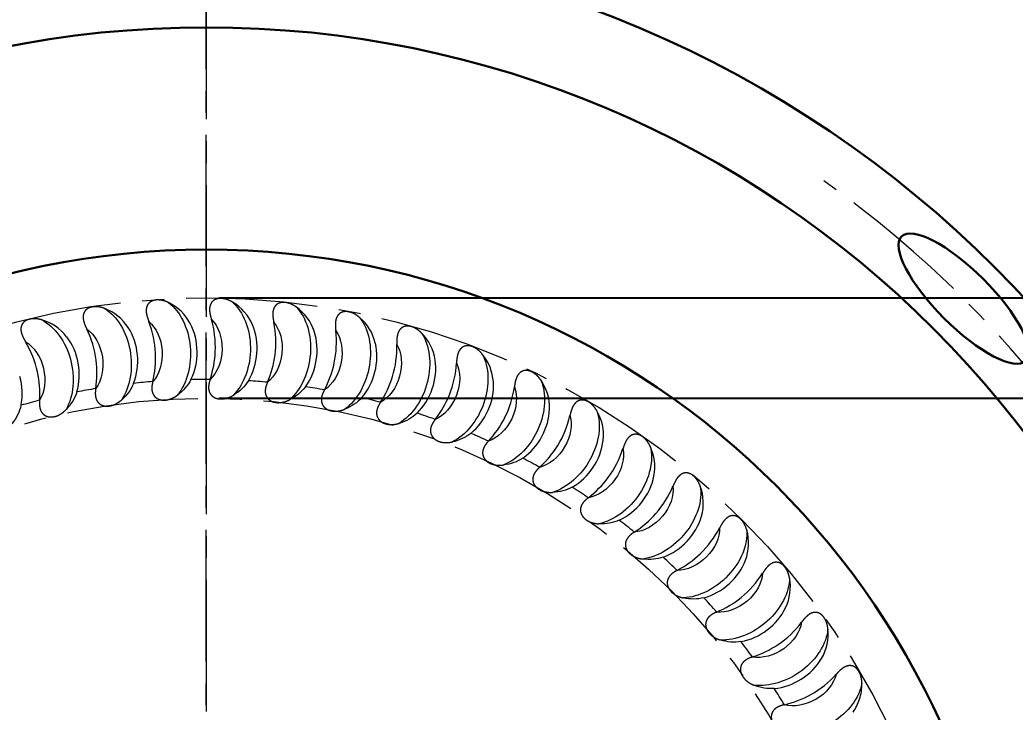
# Model space of a CAD drawing. Extents: x 89 to 513, y -13 to 440.
# Drawn here: x 226.37 to 266.08, y 215.93 to 243.53 of the extents above; entities that cross this region are included whole.
import ezdxf

# ---------------------------------------------------------------- set-up
doc = ezdxf.new("R2010")
doc.units = 0
doc.header["$LTSCALE"] = 7
doc.header["$MEASUREMENT"] = 0
doc.linetypes.add('CENTER2', pattern=[1.125, 0.75, -0.125, 0.125, -0.125])
doc.layers.get('0').update_dxf_attribs({"linetype": 'CONTINUOUS', "lineweight": 15})
for name, color, linetype, lineweight in [('1', 1, 'CENTER2', 15), ('3', 3, 'CONTINUOUS', 30), ('8', 252, 'CONTINUOUS', 15)]:
    doc.layers.add(name, color=color, linetype=linetype, lineweight=lineweight)
doc.styles.add('ITALICT', font='ITALICT.shx', dxfattribs={"width": 0.8, "height": 3})
doc.dimstyles.get("Standard").update_dxf_attribs({"dimtxt": 3, "dimasz": 3, "dimexe": 0.5, "dimexo": 0.5, "dimgap": 0.8, "dimtad": 1, "dimdsep": 46, "dimtxsty": 'ITALICT', "dimcen": 0.09, "dimazin": 2, "dimtfac": 1, "dimtmove": 0, "dimatfit": 3, "dimfxl": 1, "dimtolj": 1, "dimtzin": 0, "dimarcsym": 0})

# ---------------------------------------------------------------- blocks, each defined once
blk = doc.blocks.new('*D10')
at = {"color": 0, "lineweight": -2, "transparency": 16777216}
for p, q in [((234.307, 228.447), (314.622, 228.447)), ((314.122, 178.931), (314.122, 225.447)), ((234.307, 175.931), (314.622, 175.931))]:
    blk.add_line(p, q, dxfattribs=at)
at = {"color": 0, "transparency": 16777216}
for points in [[(313.622, 225.447), (314.622, 225.447), (314.122, 228.447)], [(313.622, 178.931), (314.622, 178.931), (314.122, 175.931)]]:
    blk.add_solid(points, dxfattribs=at)
at = {"color": 0, "transparency": 16777216, "insert": (311.822, 203.447), "char_height": 3, "attachment_point": 5, "rotation": 90, "style": 'ITALICT'}
blk.add_mtext('\\A1;52.5', dxfattribs=at)
blk = doc.blocks.new('*D11')
at = {"color": 0, "lineweight": -2, "transparency": 16777216}
for p, q in [((314.122, 235.447), (314.122, 242.548)), ((234.307, 232.447), (314.622, 232.447)), ((314.122, 228.447), (314.122, 232.447)), ((234.307, 228.447), (314.622, 228.447)), ((314.122, 225.447), (314.122, 222.447))]:
    blk.add_line(p, q, dxfattribs=at)
at = {"color": 0, "transparency": 16777216}
for points in [[(313.622, 235.447), (314.622, 235.447), (314.122, 232.447)], [(313.622, 225.447), (314.622, 225.447), (314.122, 228.447)]]:
    blk.add_solid(points, dxfattribs=at)
at = {"color": 0, "transparency": 16777216, "insert": (311.822, 240.834), "char_height": 3, "attachment_point": 5, "rotation": 90, "style": 'ITALICT'}
blk.add_mtext('\\A1;4', dxfattribs=at)
blk = doc.blocks.new('*D46')
at = {"color": 0, "lineweight": -2, "transparency": 16777216}
for p, q in [((234.307, 278.197), (340.204, 278.197)), ((339.704, 275.197), (339.704, 129.197)), ((234.307, 126.197), (340.204, 126.197))]:
    blk.add_line(p, q, dxfattribs=at)
at = {"color": 0, "transparency": 16777216}
for points in [[(339.204, 275.197), (340.204, 275.197), (339.704, 278.197)], [(339.204, 129.197), (340.204, 129.197), (339.704, 126.197)]]:
    blk.add_solid(points, dxfattribs=at)
at = {"color": 0, "transparency": 16777216, "insert": (337.404, 202.197), "char_height": 3, "attachment_point": 5, "rotation": 90, "style": 'ITALICT'}
blk.add_mtext('\\A1;152', dxfattribs=at)
blk = doc.blocks.new('*D52')
at = {"color": 0, "lineweight": -2, "transparency": 16777216}
for p, q in [((173.432, 224.172), (156.954, 230.17)), ((170.807, 202.197), (152.021, 202.197))]:
    blk.add_line(p, q, dxfattribs=at)
blk.add_arc((233.807, 202.197), 81.286, 162.11471, 177.88529, dxfattribs=at)
at = {"color": 0, "transparency": 16777216}
for points in [[(155.977, 227.324), (156.922, 226.999), (157.423, 229.999)], [(153.077, 205.188), (152.077, 205.206), (152.521, 202.197)]]:
    blk.add_solid(points, dxfattribs=at)
at = {"color": 0, "transparency": 16777216, "insert": (151.491, 216.712), "char_height": 3, "attachment_point": 5, "rotation": 80, "style": 'ITALICT'}
blk.add_mtext('\\A1;20°', dxfattribs=at)
blk = doc.blocks.new('*D53')
at = {"color": 0, "lineweight": -2, "transparency": 16777216}
for p, q in [((181.658, 254.346), (170.053, 265.951)), ((170.807, 202.197), (143.645, 202.197))]:
    blk.add_line(p, q, dxfattribs=at)
blk.add_arc((233.807, 202.197), 89.662, 136.91715, 178.08285, dxfattribs=at)
at = {"color": 0, "transparency": 16777216}
for points in [[(167.962, 263.789), (168.681, 263.094), (170.407, 265.598)], [(144.696, 205.189), (143.696, 205.205), (144.145, 202.197)]]:
    blk.add_solid(points, dxfattribs=at)
at = {"color": 0, "transparency": 16777216, "insert": (148.846, 237.39), "char_height": 3, "attachment_point": 5, "rotation": 67.5, "style": 'ITALICT'}
blk.add_mtext('\\A1;45°', dxfattribs=at)
blk = doc.blocks.new('A$C4C6B2E1A')
at = {"layer": '8', "ltscale": 0.000101881}
for p, q in [((-4.409, 26.63), (-4.409, 26.634)), ((-2.135, 26.908), (-2.134, 26.912)), ((0.155, 26.992), (0.156, 26.996)), ((2.443, 26.882), (2.445, 26.885)), ((4.714, 26.577), (4.716, 26.581)), ((-6.652, 26.16), (-6.651, 26.164)), ((6.951, 26.082), (6.953, 26.085)), ((9.138, 25.399), (9.14, 25.402)), ((11.259, 24.532), (11.262, 24.535)), ((13.299, 23.489), (13.302, 23.492)), ((15.243, 22.276), (15.246, 22.279)), ((17.077, 20.904), (17.081, 20.906)), ((18.788, 19.38), (18.792, 19.382)), ((20.364, 17.717), (20.368, 17.718)), ((21.793, 15.926), (21.797, 15.927)), ((23.065, 14.02), (23.069, 14.021))]:
    blk.add_line(p, q, dxfattribs=at)
at = {"layer": '8'}
for centre, radius, start, end in [((-4.724, 28.034), 1.913, 32.7184, 69.3026), ((-2.329, 28.336), 1.911, 27.834, 64.4547), ((0.083, 28.431), 1.911, 22.9692, 59.5898), ((2.494, 28.322), 1.911, 18.1043, 54.725), ((-3.576, 28.281), 3.941, 357.5093, 16.3792), ((4.885, 28.007), 1.913, 13.2589, 49.8431), ((-7.084, 27.534), 1.911, 37.5638, 74.1844), ((-8.304, 27.27), 3.941, 7.239, 26.1089), ((-5.171, 27.768), 2.434, 4.9356, 32.3075), ((-5.961, 27.876), 3.941, 2.3741, 21.2441), ((-2.798, 28.107), 2.434, 0.0707, 27.4427), ((-0.403, 28.242), 2.433, 355.2147, 22.5987), ((-1.164, 28.482), 3.941, 352.6444, 11.5143), ((-7.508, 27.229), 2.434, 9.8005, 37.1724), ((1.992, 28.175), 2.434, 350.341, 17.7129), ((1.255, 28.478), 3.941, 347.7795, 6.6495), ((7.242, 27.492), 1.913, 8.3941, 44.9782), ((-10.586, 26.467), 3.941, 12.1039, 30.9738), ((4.375, 27.905), 2.434, 345.4761, 12.8481), ((3.666, 28.269), 3.941, 342.9147, 1.7846), ((-5.187, 27.721), 2.454, 338.9495, 5.9921), ((-6.081, 27.87), 4.062, 346.3538, 2.3853), ((-2.816, 28.062), 2.453, 334.0643, 1.1193), ((-3.696, 28.285), 4.062, 341.4902, 357.5215), ((-0.426, 28.199), 2.453, 329.1994, 356.2545), ((-1.284, 28.497), 4.062, 336.6254, 352.6566), ((9.55, 26.779), 1.911, 3.5097, 40.1304), ((-7.519, 27.182), 2.454, 343.8143, 10.8569), ((-8.423, 27.254), 4.062, 351.2187, 7.2502), ((1.966, 28.134), 2.454, 324.3549, 351.3975), ((1.138, 28.503), 4.062, 331.7592, 347.7907), ((6.725, 27.433), 2.434, 340.6113, 7.9832), ((6.05, 27.857), 3.941, 338.0498, 356.9197), ((-9.797, 26.446), 2.454, 348.6792, 15.7218), ((-10.704, 26.441), 4.062, 356.0835, 12.1151), ((4.345, 27.866), 2.454, 319.49, 346.5326), ((3.551, 28.304), 4.062, 326.8944, 342.9259), ((0, 0), 26.996, 99.3988, 101.0262), ((0, 0), 26.996, 94.5339, 96.1613), ((0, 0), 26.996, 89.6691, 91.2964), ((0, 0), 26.996, 84.8042, 86.4316), ((0, 0), 26.996, 79.9393, 81.5667), ((6.692, 27.397), 2.454, 314.6251, 341.6677), ((9.028, 26.764), 2.434, 335.7464, 3.1183), ((8.391, 27.243), 3.941, 333.1849, 352.0549), ((11.786, 25.873), 1.911, 358.6449, 35.2655), ((0, 0), 26.996, 75.0745, 76.7018), ((5.938, 27.901), 4.062, 322.0295, 338.061), ((0, 0), 26.996, 104.2637, 105.891), ((11.265, 25.902), 2.434, 330.8815, 358.2535), ((0, 0), 26.996, 70.2096, 71.837), ((8.992, 26.731), 2.454, 309.7603, 336.8029), ((8.283, 27.297), 4.062, 317.1646, 333.1961), ((10.671, 26.433), 3.941, 328.3201, 347.19), ((13.938, 24.78), 1.911, 353.78, 30.4006), ((0, 0), 26.996, 65.3447, 66.9721), ((11.226, 25.872), 2.454, 304.8954, 331.938), ((10.568, 26.496), 4.062, 312.2998, 328.3313), ((13.421, 24.853), 2.434, 326.0167, 353.3886), ((12.874, 25.433), 3.941, 323.4552, 342.3251), ((15.987, 23.509), 1.913, 348.9346, 25.5188), ((0, 0), 26.996, 60.4799, 62.1072), ((13.38, 24.826), 2.454, 300.0305, 327.0731), ((12.777, 25.504), 4.062, 307.4349, 323.4664), ((15.48, 23.626), 2.434, 321.1518, 348.5237), ((0, 0), 26.996, 55.615, 57.2424), ((14.985, 24.25), 3.941, 318.5903, 337.4603), ((17.925, 22.068), 1.911, 344.0503, 20.6709), ((15.437, 23.602), 2.454, 295.1657, 322.2083), ((14.894, 24.329), 4.062, 302.57, 318.6015), ((17.428, 22.228), 2.434, 316.2869, 343.6589), ((0, 0), 26.996, 50.7501, 52.3775), ((16.987, 22.892), 3.941, 313.7255, 332.5954), ((19.732, 20.469), 1.911, 339.1854, 15.806), ((17.383, 22.208), 2.454, 290.3008, 317.3434), ((0, 0), 26.996, 45.8853, 47.5126), ((16.904, 22.978), 4.062, 297.7052, 313.7367), ((19.25, 20.67), 2.434, 311.4221, 338.794), ((18.867, 21.369), 3.941, 308.8606, 327.7305), ((21.397, 18.721), 1.911, 334.3205, 10.9412), ((19.204, 20.654), 2.454, 285.4359, 312.4785), ((0, 0), 26.996, 41.0204, 42.6478), ((18.791, 21.462), 4.062, 292.8403, 308.8718), ((20.934, 18.963), 2.434, 306.5572, 333.9291), ((20.612, 19.691), 3.941, 303.9957, 322.8657), ((20.886, 18.951), 2.454, 280.5711, 307.6137), ((22.908, 16.839), 1.911, 329.4557, 6.0763), ((0, 0), 26.996, 36.1555, 37.7829), ((20.544, 19.791), 4.062, 287.9754, 304.007), ((22.467, 17.119), 2.434, 301.6924, 329.0643), ((22.207, 17.873), 3.941, 299.1309, 318.0008), ((22.418, 17.111), 2.454, 275.7062, 302.7488), ((24.239, 14.837), 1.925, 341.9827, 1.1651), ((0, 0), 26.996, 31.2907, 32.918), ((22.148, 17.977), 4.062, 283.1106, 299.1421), ((24.215, 14.856), 1.954, 324.7744, 341.6886)]:
    blk.add_arc(centre, radius, start, end, dxfattribs=at)
at = {"layer": '8', "extrusion": (0, 0, -1)}
for centre, major_axis, ratio, start_param, end_param in [((-4.593, 27.792), (-0.286, 2.232), 0.707107, 0.525345, 2.467109), ((-2.219, 28.081), (-0.095, 2.248), 0.707107, 0.525345, 2.467109), ((0.17, 28.168), (0.095, 2.248), 0.707107, 0.525345, 2.467109), ((2.559, 28.052), (0.286, 2.232), 0.707107, 0.525345, 2.467109), ((-0.395, 28.192), (0.062, 1.449), 0.707107, 0.56516, 2.51657), ((4.928, 27.734), (0.474, 2.199), 0.707107, 0.525345, 2.467109), ((-6.933, 27.302), (-0.474, 2.199), 0.707107, 0.525345, 2.467109), ((-5.154, 27.72), (-0.184, 1.438), 0.707107, 0.56516, 2.51657), ((-2.784, 28.057), (-0.062, 1.449), 0.707107, 0.56516, 2.51657), ((1.997, 28.124), (0.184, 1.438), 0.707107, 0.56516, 2.51657), ((4.375, 27.853), (0.305, 1.417), 0.707107, 0.56516, 2.51657), ((7.263, 27.216), (0.659, 2.151), 0.707107, 0.525345, 2.467109), ((-7.486, 27.183), (-0.305, 1.417), 0.707107, 0.56516, 2.51657), ((6.722, 27.382), (0.425, 1.386), 0.707107, 0.56516, 2.51657), ((9.545, 26.502), (0.839, 2.088), 0.707107, 0.525345, 2.467109), ((9.02, 26.713), (0.541, 1.345), 0.707107, 0.56516, 2.51657), ((-6.145, 27.611), (-3.339, 0.416), 0.646161, 3.309364, 3.663224), ((-3.781, 28.033), (-3.292, 0.698), 0.646161, 3.309364, 3.663224), ((-1.39, 28.253), (-3.221, 0.975), 0.646161, 3.309364, 3.663224), ((1.011, 28.269), (-3.127, 1.244), 0.646161, 3.309364, 3.663224), ((11.253, 25.852), (0.653, 1.295), 0.707107, 0.56516, 2.51657), ((11.758, 25.597), (1.013, 2.009), 0.707107, 0.525345, 2.467109), ((-8.465, 26.991), (-3.363, 0.132), 0.646161, 3.309364, 3.663224), ((3.404, 28.081), (-3.01, 1.505), 0.646161, 3.309364, 3.663224), ((-10.723, 26.175), (3.362, 0.154), 0.646161, 0.167771, 0.521632), ((5.773, 27.691), (-2.871, 1.755), 0.646161, 3.309364, 3.663224), ((13.404, 24.805), (0.76, 1.235), 0.707107, 0.56516, 2.51657), ((13.886, 24.508), (1.18, 1.916), 0.707107, 0.525345, 2.467109), ((8.101, 27.102), (-2.712, 1.992), 0.646161, 3.309364, 3.663224), ((15.46, 23.579), (0.862, 1.166), 0.707107, 0.56516, 2.51657), ((15.915, 23.242), (1.338, 1.809), 0.707107, 0.525345, 2.467109), ((10.37, 26.317), (-2.534, 2.215), 0.646161, 3.309364, 3.663224), ((12.565, 25.343), (-2.337, 2.422), 0.646161, 3.309364, 3.663224), ((17.404, 22.183), (0.958, 1.088), 0.707107, 0.56516, 2.51657), ((17.828, 21.809), (1.487, 1.689), 0.707107, 0.525345, 2.467109), ((14.669, 24.186), (-2.123, 2.611), 0.646161, 3.309364, 3.663224), ((19.222, 20.627), (1.047, 1.003), 0.707107, 0.56516, 2.51657), ((19.614, 20.218), (1.624, 1.557), 0.707107, 0.525345, 2.467109), ((16.667, 22.855), (-1.894, 2.782), 0.646161, 3.309364, 3.663224), ((20.902, 18.922), (1.128, 0.911), 0.707107, 0.56516, 2.51657), ((21.258, 18.482), (1.751, 1.413), 0.707107, 0.525345, 2.467109), ((18.545, 21.359), (-1.651, 2.933), 0.646161, 3.309364, 3.663224), ((22.432, 17.081), (1.201, 0.812), 0.707107, 0.56516, 2.51657), ((22.748, 16.613), (1.864, 1.26), 0.707107, 0.525345, 2.467109), ((20.29, 19.709), (-1.396, 3.062), 0.646161, 3.309364, 3.663224), ((23.799, 15.118), (1.266, 0.707), 0.707107, 0.56516, 2.51657), ((21.888, 17.918), (-1.132, 3.169), 0.646161, 3.309364, 3.663224), ((24.075, 14.624), (1.964, 1.097), 0.707107, 0.525345, 2.467109)]:
    blk.add_ellipse(centre, major_axis=major_axis, ratio=ratio, start_param=start_param, end_param=end_param, dxfattribs=at)
at = {"layer": '8'}
for points, knots in [([(1.05, 30.079), (0.988, 30.116), (0.922, 30.149), (0.853, 30.177), (0.748, 30.209), (0.64, 30.223), (0.604, 30.226), (0.532, 30.227), (0.462, 30.217), (0.429, 30.209), (0.375, 30.192), (0.326, 30.167), (0.308, 30.155), (0.249, 30.113), (0.202, 30.059), (0.178, 30.015), (0.123, 29.871), (0.128, 29.71), (0.148, 29.6), (0.175, 29.495), (0.206, 29.392)], [0, 0, 0, 0, 0, 0, 0.579361, 0.579361, 0.579361, 0.869761, 0.869761, 0.869761, 1.159406, 1.159406, 1.159406, 1.345852, 1.345852, 1.345852, 1.799901, 1.799901, 1.799901, 2.762825, 2.762825, 2.762825, 2.762825, 2.762825, 2.762825]), ([(-4.048, 29.824), (-4.116, 29.85), (-4.186, 29.871), (-4.259, 29.887), (-4.368, 29.901), (-4.477, 29.897), (-4.513, 29.893), (-4.584, 29.882), (-4.651, 29.86), (-4.683, 29.847), (-4.733, 29.821), (-4.777, 29.788), (-4.793, 29.774), (-4.844, 29.722), (-4.881, 29.661), (-4.897, 29.614), (-4.927, 29.462), (-4.895, 29.304), (-4.856, 29.2), (-4.812, 29.101), (-4.765, 29.004)], [0, 0, 0, 0, 0, 0, 0.579361, 0.579361, 0.579361, 0.869761, 0.869761, 0.869761, 1.159406, 1.159406, 1.159406, 1.345852, 1.345852, 1.345852, 1.799901, 1.799901, 1.799901, 2.762825, 2.762825, 2.762825, 2.762825, 2.762825, 2.762825]), ([(-1.505, 30.06), (-1.57, 30.092), (-1.638, 30.119), (-1.709, 30.141), (-1.817, 30.164), (-1.925, 30.169), (-1.962, 30.168), (-2.033, 30.163), (-2.102, 30.147), (-2.135, 30.137), (-2.187, 30.115), (-2.234, 30.085), (-2.251, 30.073), (-2.306, 30.026), (-2.348, 29.968), (-2.368, 29.922), (-2.411, 29.774), (-2.392, 29.613), (-2.363, 29.506), (-2.327, 29.404), (-2.288, 29.304)], [0, 0, 0, 0, 0, 0, 0.579361, 0.579361, 0.579361, 0.869761, 0.869761, 0.869761, 1.159406, 1.159406, 1.159406, 1.345852, 1.345852, 1.345852, 1.799901, 1.799901, 1.799901, 2.762825, 2.762825, 2.762825, 2.762825, 2.762825, 2.762825]), ([(3.597, 29.882), (3.538, 29.924), (3.476, 29.962), (3.41, 29.996), (3.307, 30.037), (3.201, 30.06), (3.165, 30.066), (3.094, 30.073), (3.023, 30.069), (2.989, 30.064), (2.934, 30.051), (2.883, 30.03), (2.864, 30.021), (2.802, 29.984), (2.751, 29.933), (2.723, 29.892), (2.656, 29.753), (2.647, 29.592), (2.658, 29.481), (2.676, 29.374), (2.698, 29.269)], [0, 0, 0, 0, 0, 0, 0.579361, 0.579361, 0.579361, 0.869761, 0.869761, 0.869761, 1.159406, 1.159406, 1.159406, 1.345852, 1.345852, 1.345852, 1.799901, 1.799901, 1.799901, 2.762825, 2.762825, 2.762825, 2.762825, 2.762825, 2.762825]), ([(-6.563, 29.373), (-6.633, 29.393), (-6.705, 29.409), (-6.778, 29.418), (-6.888, 29.423), (-6.996, 29.41), (-7.032, 29.403), (-7.102, 29.385), (-7.167, 29.358), (-7.197, 29.343), (-7.245, 29.312), (-7.286, 29.275), (-7.301, 29.26), (-7.347, 29.204), (-7.378, 29.14), (-7.391, 29.092), (-7.408, 28.938), (-7.362, 28.783), (-7.315, 28.683), (-7.263, 28.588), (-7.207, 28.496)], [0, 0, 0, 0, 0, 0, 0.579361, 0.579361, 0.579361, 0.869761, 0.869761, 0.869761, 1.159406, 1.159406, 1.159406, 1.345852, 1.345852, 1.345852, 1.799901, 1.799901, 1.799901, 2.762825, 2.762825, 2.762825, 2.762825, 2.762825, 2.762825]), ([(6.118, 29.469), (6.063, 29.516), (6.004, 29.56), (5.941, 29.599), (5.843, 29.648), (5.739, 29.681), (5.703, 29.689), (5.633, 29.702), (5.562, 29.704), (5.528, 29.702), (5.472, 29.694), (5.419, 29.678), (5.399, 29.67), (5.334, 29.638), (5.279, 29.592), (5.248, 29.554), (5.169, 29.42), (5.147, 29.261), (5.149, 29.149), (5.158, 29.042), (5.17, 28.935)], [0, 0, 0, 0, 0, 0, 0.579361, 0.579361, 0.579361, 0.869761, 0.869761, 0.869761, 1.159406, 1.159406, 1.159406, 1.345852, 1.345852, 1.345852, 1.799901, 1.799901, 1.799901, 2.762825, 2.762825, 2.762825, 2.762825, 2.762825, 2.762825]), ([(8.596, 28.844), (8.544, 28.896), (8.489, 28.944), (8.43, 28.988), (8.336, 29.046), (8.235, 29.087), (8.201, 29.099), (8.131, 29.117), (8.061, 29.125), (8.027, 29.127), (7.97, 29.123), (7.917, 29.111), (7.896, 29.105), (7.829, 29.079), (7.77, 29.038), (7.735, 29.002), (7.646, 28.876), (7.61, 28.719), (7.602, 28.608), (7.602, 28.5), (7.605, 28.392)], [0, 0, 0, 0, 0, 0, 0.579361, 0.579361, 0.579361, 0.869761, 0.869761, 0.869761, 1.159406, 1.159406, 1.159406, 1.345852, 1.345852, 1.345852, 1.799901, 1.799901, 1.799901, 2.762825, 2.762825, 2.762825, 2.762825, 2.762825, 2.762825]), ([(11.011, 28.011), (10.964, 28.067), (10.913, 28.12), (10.858, 28.169), (10.769, 28.234), (10.672, 28.284), (10.639, 28.298), (10.571, 28.323), (10.502, 28.337), (10.468, 28.341), (10.412, 28.342), (10.357, 28.335), (10.336, 28.33), (10.266, 28.31), (10.205, 28.274), (10.167, 28.242), (10.067, 28.124), (10.018, 27.97), (10.001, 27.86), (9.991, 27.752), (9.986, 27.645)], [0, 0, 0, 0, 0, 0, 0.579361, 0.579361, 0.579361, 0.869761, 0.869761, 0.869761, 1.159406, 1.159406, 1.159406, 1.345852, 1.345852, 1.345852, 1.799901, 1.799901, 1.799901, 2.762825, 2.762825, 2.762825, 2.762825, 2.762825, 2.762825]), ([(13.347, 26.976), (13.305, 27.036), (13.259, 27.093), (13.208, 27.147), (13.125, 27.219), (13.032, 27.277), (13, 27.294), (12.935, 27.324), (12.867, 27.344), (12.834, 27.351), (12.778, 27.357), (12.723, 27.354), (12.701, 27.352), (12.63, 27.338), (12.566, 27.307), (12.525, 27.278), (12.416, 27.168), (12.354, 27.019), (12.328, 26.912), (12.309, 26.805), (12.294, 26.698)], [0, 0, 0, 0, 0, 0, 0.579361, 0.579361, 0.579361, 0.869761, 0.869761, 0.869761, 1.159406, 1.159406, 1.159406, 1.345852, 1.345852, 1.345852, 1.799901, 1.799901, 1.799901, 2.762825, 2.762825, 2.762825, 2.762825, 2.762825, 2.762825]), ([(-4.409, 26.63), (-4.417, 26.581), (-4.423, 26.53), (-4.427, 26.474), (-4.428, 26.397), (-4.417, 26.317), (-4.413, 26.296), (-4.404, 26.254), (-4.391, 26.215), (-4.385, 26.198), (-4.362, 26.148), (-4.336, 26.107), (-4.317, 26.084), (-4.248, 26.01), (-4.176, 25.972), (-4.126, 25.953), (-4.001, 25.923), (-3.879, 25.93), (-3.809, 25.943), (-3.678, 25.982), (-3.553, 26.048), (-3.495, 26.085), (-3.439, 26.127), (-3.384, 26.175)], [0, 0, 0, 0, 0, 0, 0.515581, 0.515581, 0.515581, 0.701027, 0.701027, 0.701027, 0.891334, 0.891334, 0.891334, 1.23864, 1.23864, 1.23864, 2.213092, 2.213092, 2.213092, 3.625906, 3.625906, 3.625906, 4.848673, 4.848673, 4.848673, 4.848673, 4.848673, 4.848673]), ([(-2.135, 26.908), (-2.147, 26.859), (-2.157, 26.809), (-2.166, 26.754), (-2.173, 26.677), (-2.169, 26.597), (-2.168, 26.575), (-2.162, 26.533), (-2.152, 26.493), (-2.147, 26.476), (-2.129, 26.424), (-2.106, 26.381), (-2.089, 26.356), (-2.027, 26.277), (-1.959, 26.232), (-1.91, 26.209), (-1.788, 26.169), (-1.666, 26.166), (-1.595, 26.172), (-1.462, 26.2), (-1.331, 26.256), (-1.27, 26.287), (-1.211, 26.324), (-1.152, 26.368)], [0, 0, 0, 0, 0, 0, 0.515581, 0.515581, 0.515581, 0.701027, 0.701027, 0.701027, 0.891334, 0.891334, 0.891334, 1.23864, 1.23864, 1.23864, 2.213092, 2.213092, 2.213092, 3.625906, 3.625906, 3.625906, 4.848673, 4.848673, 4.848673, 4.848673, 4.848673, 4.848673]), ([(0.155, 26.992), (0.139, 26.945), (0.124, 26.896), (0.11, 26.841), (0.097, 26.765), (0.094, 26.685), (0.094, 26.663), (0.096, 26.62), (0.102, 26.58), (0.106, 26.562), (0.12, 26.509), (0.139, 26.464), (0.153, 26.438), (0.209, 26.354), (0.273, 26.304), (0.319, 26.277), (0.438, 26.226), (0.559, 26.213), (0.631, 26.213), (0.766, 26.23), (0.901, 26.274), (0.963, 26.3), (1.026, 26.332), (1.088, 26.37)], [0, 0, 0, 0, 0, 0, 0.515581, 0.515581, 0.515581, 0.701027, 0.701027, 0.701027, 0.891334, 0.891334, 0.891334, 1.23864, 1.23864, 1.23864, 2.213092, 2.213092, 2.213092, 3.625906, 3.625906, 3.625906, 4.848673, 4.848673, 4.848673, 4.848673, 4.848673, 4.848673]), ([(2.443, 26.882), (2.423, 26.836), (2.405, 26.788), (2.386, 26.735), (2.366, 26.661), (2.357, 26.581), (2.355, 26.559), (2.353, 26.516), (2.356, 26.475), (2.358, 26.458), (2.367, 26.404), (2.383, 26.357), (2.395, 26.33), (2.443, 26.241), (2.503, 26.186), (2.546, 26.155), (2.661, 26.095), (2.78, 26.071), (2.851, 26.065), (2.987, 26.07), (3.126, 26.103), (3.19, 26.124), (3.255, 26.15), (3.321, 26.183)], [0, 0, 0, 0, 0, 0, 0.515581, 0.515581, 0.515581, 0.701027, 0.701027, 0.701027, 0.891334, 0.891334, 0.891334, 1.23864, 1.23864, 1.23864, 2.213092, 2.213092, 2.213092, 3.625906, 3.625906, 3.625906, 4.848673, 4.848673, 4.848673, 4.848673, 4.848673, 4.848673]), ([(4.714, 26.577), (4.691, 26.534), (4.668, 26.488), (4.645, 26.436), (4.619, 26.364), (4.602, 26.285), (4.599, 26.264), (4.594, 26.221), (4.593, 26.18), (4.593, 26.162), (4.598, 26.108), (4.609, 26.06), (4.619, 26.032), (4.66, 25.94), (4.714, 25.88), (4.755, 25.845), (4.864, 25.775), (4.981, 25.741), (5.052, 25.73), (5.187, 25.723), (5.328, 25.744), (5.394, 25.759), (5.461, 25.78), (5.529, 25.807)], [0, 0, 0, 0, 0, 0, 0.515581, 0.515581, 0.515581, 0.701027, 0.701027, 0.701027, 0.891334, 0.891334, 0.891334, 1.23864, 1.23864, 1.23864, 2.213092, 2.213092, 2.213092, 3.625906, 3.625906, 3.625906, 4.848673, 4.848673, 4.848673, 4.848673, 4.848673, 4.848673]), ([(-6.652, 26.16), (-6.655, 26.11), (-6.657, 26.059), (-6.656, 26.003), (-6.651, 25.926), (-6.633, 25.847), (-6.628, 25.827), (-6.615, 25.786), (-6.598, 25.748), (-6.591, 25.732), (-6.564, 25.684), (-6.534, 25.645), (-6.513, 25.623), (-6.439, 25.556), (-6.364, 25.524), (-6.312, 25.509), (-6.185, 25.491), (-6.064, 25.508), (-5.995, 25.526), (-5.868, 25.576), (-5.749, 25.653), (-5.695, 25.694), (-5.642, 25.741), (-5.591, 25.794)], [0, 0, 0, 0, 0, 0, 0.515581, 0.515581, 0.515581, 0.701027, 0.701027, 0.701027, 0.891334, 0.891334, 0.891334, 1.23864, 1.23864, 1.23864, 2.213092, 2.213092, 2.213092, 3.625906, 3.625906, 3.625906, 4.848673, 4.848673, 4.848673, 4.848673, 4.848673, 4.848673]), ([(6.951, 26.082), (6.924, 26.04), (6.897, 25.997), (6.87, 25.947), (6.838, 25.877), (6.815, 25.8), (6.81, 25.779), (6.801, 25.737), (6.797, 25.696), (6.796, 25.678), (6.795, 25.624), (6.803, 25.575), (6.81, 25.546), (6.843, 25.451), (6.892, 25.387), (6.93, 25.348), (7.032, 25.27), (7.146, 25.226), (7.215, 25.208), (7.35, 25.191), (7.492, 25.199), (7.559, 25.209), (7.628, 25.224), (7.698, 25.245)], [0, 0, 0, 0, 0, 0, 0.515581, 0.515581, 0.515581, 0.701027, 0.701027, 0.701027, 0.891334, 0.891334, 0.891334, 1.23864, 1.23864, 1.23864, 2.213092, 2.213092, 2.213092, 3.625906, 3.625906, 3.625906, 4.848673, 4.848673, 4.848673, 4.848673, 4.848673, 4.848673]), ([(15.586, 25.747), (15.55, 25.81), (15.509, 25.871), (15.462, 25.929), (15.386, 26.008), (15.299, 26.073), (15.268, 26.093), (15.206, 26.129), (15.14, 26.154), (15.107, 26.164), (15.052, 26.175), (14.997, 26.177), (14.975, 26.176), (14.903, 26.168), (14.836, 26.143), (14.794, 26.117), (14.675, 26.018), (14.601, 25.874), (14.565, 25.769), (14.538, 25.665), (14.514, 25.56)], [0, 0, 0, 0, 0, 0, 0.579361, 0.579361, 0.579361, 0.869761, 0.869761, 0.869761, 1.159406, 1.159406, 1.159406, 1.345852, 1.345852, 1.345852, 1.799901, 1.799901, 1.799901, 2.762825, 2.762825, 2.762825, 2.762825, 2.762825, 2.762825]), ([(9.138, 25.399), (9.107, 25.359), (9.077, 25.318), (9.046, 25.271), (9.008, 25.204), (8.978, 25.129), (8.971, 25.109), (8.959, 25.068), (8.951, 25.027), (8.949, 25.01), (8.944, 24.955), (8.947, 24.906), (8.952, 24.877), (8.976, 24.779), (9.02, 24.711), (9.055, 24.669), (9.15, 24.582), (9.26, 24.529), (9.327, 24.506), (9.46, 24.476), (9.602, 24.473), (9.67, 24.477), (9.74, 24.486), (9.811, 24.501)], [0, 0, 0, 0, 0, 0, 0.515581, 0.515581, 0.515581, 0.701027, 0.701027, 0.701027, 0.891334, 0.891334, 0.891334, 1.23864, 1.23864, 1.23864, 2.213092, 2.213092, 2.213092, 3.625906, 3.625906, 3.625906, 4.848673, 4.848673, 4.848673, 4.848673, 4.848673, 4.848673]), ([(17.714, 24.333), (17.683, 24.399), (17.647, 24.462), (17.605, 24.524), (17.536, 24.61), (17.455, 24.682), (17.426, 24.705), (17.367, 24.745), (17.303, 24.776), (17.272, 24.789), (17.217, 24.804), (17.162, 24.811), (17.141, 24.812), (17.069, 24.81), (17, 24.791), (16.955, 24.769), (16.829, 24.679), (16.743, 24.543), (16.698, 24.441), (16.662, 24.339), (16.629, 24.237)], [0, 0, 0, 0, 0, 0, 0.579361, 0.579361, 0.579361, 0.869761, 0.869761, 0.869761, 1.159406, 1.159406, 1.159406, 1.345852, 1.345852, 1.345852, 1.799901, 1.799901, 1.799901, 2.762825, 2.762825, 2.762825, 2.762825, 2.762825, 2.762825]), ([(11.259, 24.532), (11.225, 24.496), (11.192, 24.457), (11.157, 24.413), (11.113, 24.349), (11.077, 24.277), (11.068, 24.258), (11.053, 24.218), (11.042, 24.178), (11.038, 24.161), (11.028, 24.107), (11.027, 24.058), (11.03, 24.028), (11.045, 23.928), (11.083, 23.857), (11.114, 23.813), (11.202, 23.718), (11.307, 23.655), (11.372, 23.626), (11.502, 23.586), (11.643, 23.57), (11.711, 23.568), (11.781, 23.572), (11.854, 23.581)], [0, 0, 0, 0, 0, 0, 0.515581, 0.515581, 0.515581, 0.701027, 0.701027, 0.701027, 0.891334, 0.891334, 0.891334, 1.23864, 1.23864, 1.23864, 2.213092, 2.213092, 2.213092, 3.625906, 3.625906, 3.625906, 4.848673, 4.848673, 4.848673, 4.848673, 4.848673, 4.848673]), ([(13.299, 23.489), (13.262, 23.455), (13.225, 23.42), (13.187, 23.379), (13.138, 23.319), (13.096, 23.25), (13.086, 23.232), (13.067, 23.193), (13.052, 23.155), (13.047, 23.138), (13.033, 23.085), (13.028, 23.036), (13.027, 23.006), (13.035, 22.906), (13.067, 22.831), (13.094, 22.784), (13.173, 22.682), (13.272, 22.611), (13.335, 22.577), (13.46, 22.526), (13.6, 22.498), (13.667, 22.49), (13.738, 22.488), (13.811, 22.491)], [0, 0, 0, 0, 0, 0, 0.515581, 0.515581, 0.515581, 0.701027, 0.701027, 0.701027, 0.891334, 0.891334, 0.891334, 1.23864, 1.23864, 1.23864, 2.213092, 2.213092, 2.213092, 3.625906, 3.625906, 3.625906, 4.848673, 4.848673, 4.848673, 4.848673, 4.848673, 4.848673]), ([(19.713, 22.743), (19.688, 22.811), (19.658, 22.878), (19.622, 22.943), (19.56, 23.034), (19.485, 23.113), (19.458, 23.138), (19.403, 23.183), (19.342, 23.22), (19.312, 23.235), (19.259, 23.255), (19.205, 23.266), (19.183, 23.269), (19.111, 23.273), (19.041, 23.26), (18.995, 23.241), (18.861, 23.163), (18.764, 23.035), (18.711, 22.937), (18.666, 22.838), (18.625, 22.739)], [0, 0, 0, 0, 0, 0, 0.579361, 0.579361, 0.579361, 0.869761, 0.869761, 0.869761, 1.159406, 1.159406, 1.159406, 1.345852, 1.345852, 1.345852, 1.799901, 1.799901, 1.799901, 2.762825, 2.762825, 2.762825, 2.762825, 2.762825, 2.762825]), ([(15.243, 22.276), (15.203, 22.246), (15.164, 22.214), (15.122, 22.176), (15.068, 22.121), (15.021, 22.056), (15.009, 22.038), (14.987, 22.001), (14.969, 21.964), (14.962, 21.948), (14.944, 21.896), (14.934, 21.848), (14.932, 21.818), (14.93, 21.718), (14.956, 21.64), (14.979, 21.592), (15.049, 21.484), (15.142, 21.404), (15.201, 21.365), (15.322, 21.303), (15.459, 21.264), (15.526, 21.25), (15.595, 21.242), (15.668, 21.239)], [0, 0, 0, 0, 0, 0, 0.515581, 0.515581, 0.515581, 0.701027, 0.701027, 0.701027, 0.891334, 0.891334, 0.891334, 1.23864, 1.23864, 1.23864, 2.213092, 2.213092, 2.213092, 3.625906, 3.625906, 3.625906, 4.848673, 4.848673, 4.848673, 4.848673, 4.848673, 4.848673]), ([(21.571, 20.989), (21.552, 21.059), (21.527, 21.128), (21.497, 21.196), (21.443, 21.292), (21.375, 21.377), (21.351, 21.404), (21.299, 21.454), (21.242, 21.496), (21.212, 21.513), (21.162, 21.538), (21.109, 21.553), (21.088, 21.558), (21.016, 21.569), (20.945, 21.561), (20.897, 21.547), (20.758, 21.48), (20.65, 21.36), (20.589, 21.267), (20.536, 21.173), (20.486, 21.078)], [0, 0, 0, 0, 0, 0, 0.579361, 0.579361, 0.579361, 0.869761, 0.869761, 0.869761, 1.159406, 1.159406, 1.159406, 1.345852, 1.345852, 1.345852, 1.799901, 1.799901, 1.799901, 2.762825, 2.762825, 2.762825, 2.762825, 2.762825, 2.762825]), ([(17.077, 20.904), (17.035, 20.877), (16.993, 20.848), (16.948, 20.814), (16.89, 20.764), (16.837, 20.703), (16.824, 20.686), (16.798, 20.651), (16.778, 20.616), (16.769, 20.6), (16.747, 20.55), (16.733, 20.503), (16.728, 20.473), (16.718, 20.373), (16.737, 20.294), (16.756, 20.244), (16.817, 20.13), (16.902, 20.043), (16.958, 19.999), (17.074, 19.927), (17.206, 19.876), (17.272, 19.857), (17.341, 19.843), (17.413, 19.833)], [0, 0, 0, 0, 0, 0, 0.515581, 0.515581, 0.515581, 0.701027, 0.701027, 0.701027, 0.891334, 0.891334, 0.891334, 1.23864, 1.23864, 1.23864, 2.213092, 2.213092, 2.213092, 3.625906, 3.625906, 3.625906, 4.848673, 4.848673, 4.848673, 4.848673, 4.848673, 4.848673]), ([(23.273, 19.084), (23.26, 19.156), (23.241, 19.227), (23.217, 19.296), (23.171, 19.397), (23.111, 19.487), (23.089, 19.516), (23.042, 19.571), (22.988, 19.617), (22.96, 19.637), (22.912, 19.666), (22.86, 19.686), (22.84, 19.692), (22.77, 19.709), (22.698, 19.707), (22.649, 19.697), (22.505, 19.643), (22.387, 19.532), (22.318, 19.445), (22.257, 19.355), (22.2, 19.264)], [0, 0, 0, 0, 0, 0, 0.579361, 0.579361, 0.579361, 0.869761, 0.869761, 0.869761, 1.159406, 1.159406, 1.159406, 1.345852, 1.345852, 1.345852, 1.799901, 1.799901, 1.799901, 2.762825, 2.762825, 2.762825, 2.762825, 2.762825, 2.762825]), ([(18.788, 19.38), (18.744, 19.357), (18.7, 19.332), (18.652, 19.302), (18.59, 19.256), (18.532, 19.2), (18.517, 19.185), (18.489, 19.152), (18.466, 19.119), (18.456, 19.103), (18.429, 19.056), (18.412, 19.01), (18.404, 18.981), (18.386, 18.882), (18.398, 18.802), (18.412, 18.75), (18.463, 18.631), (18.541, 18.537), (18.593, 18.488), (18.702, 18.407), (18.83, 18.345), (18.894, 18.321), (18.961, 18.301), (19.032, 18.285)], [0, 0, 0, 0, 0, 0, 0.515581, 0.515581, 0.515581, 0.701027, 0.701027, 0.701027, 0.891334, 0.891334, 0.891334, 1.23864, 1.23864, 1.23864, 2.213092, 2.213092, 2.213092, 3.625906, 3.625906, 3.625906, 4.848673, 4.848673, 4.848673, 4.848673, 4.848673, 4.848673]), ([(20.364, 17.717), (20.318, 17.697), (20.272, 17.676), (20.222, 17.65), (20.156, 17.61), (20.094, 17.559), (20.078, 17.545), (20.047, 17.515), (20.02, 17.484), (20.01, 17.469), (19.979, 17.424), (19.958, 17.38), (19.947, 17.352), (19.921, 17.255), (19.926, 17.174), (19.936, 17.121), (19.977, 16.998), (20.047, 16.898), (20.094, 16.845), (20.196, 16.755), (20.318, 16.682), (20.379, 16.653), (20.445, 16.627), (20.515, 16.605)], [0, 0, 0, 0, 0, 0, 0.515581, 0.515581, 0.515581, 0.701027, 0.701027, 0.701027, 0.891334, 0.891334, 0.891334, 1.23864, 1.23864, 1.23864, 2.213092, 2.213092, 2.213092, 3.625906, 3.625906, 3.625906, 4.848673, 4.848673, 4.848673, 4.848673, 4.848673, 4.848673]), ([(24.808, 17.042), (24.801, 17.114), (24.788, 17.186), (24.77, 17.258), (24.733, 17.362), (24.68, 17.457), (24.661, 17.488), (24.619, 17.546), (24.569, 17.597), (24.543, 17.619), (24.497, 17.652), (24.448, 17.676), (24.428, 17.684), (24.359, 17.707), (24.288, 17.711), (24.238, 17.705), (24.089, 17.663), (23.963, 17.563), (23.887, 17.482), (23.819, 17.398), (23.754, 17.312)], [0, 0, 0, 0, 0, 0, 0.579361, 0.579361, 0.579361, 0.869761, 0.869761, 0.869761, 1.159406, 1.159406, 1.159406, 1.345852, 1.345852, 1.345852, 1.799901, 1.799901, 1.799901, 2.762825, 2.762825, 2.762825, 2.762825, 2.762825, 2.762825]), ([(21.793, 15.926), (21.746, 15.911), (21.698, 15.893), (21.646, 15.872), (21.577, 15.838), (21.51, 15.792), (21.493, 15.779), (21.46, 15.752), (21.431, 15.723), (21.419, 15.71), (21.384, 15.667), (21.36, 15.625), (21.347, 15.598), (21.313, 15.503), (21.311, 15.422), (21.316, 15.368), (21.346, 15.243), (21.407, 15.137), (21.45, 15.08), (21.544, 14.982), (21.66, 14.899), (21.718, 14.864), (21.781, 14.833), (21.849, 14.806)], [0, 0, 0, 0, 0, 0, 0.515581, 0.515581, 0.515581, 0.701027, 0.701027, 0.701027, 0.891334, 0.891334, 0.891334, 1.23864, 1.23864, 1.23864, 2.213092, 2.213092, 2.213092, 3.625906, 3.625906, 3.625906, 4.848673, 4.848673, 4.848673, 4.848673, 4.848673, 4.848673]), ([(26.164, 14.876), (26.163, 14.949), (26.156, 15.022), (26.144, 15.095), (26.116, 15.202), (26.072, 15.301), (26.055, 15.334), (26.018, 15.395), (25.973, 15.45), (25.949, 15.474), (25.906, 15.511), (25.859, 15.539), (25.839, 15.549), (25.773, 15.577), (25.702, 15.588), (25.652, 15.586), (25.5, 15.557), (25.366, 15.468), (25.283, 15.393), (25.208, 15.315), (25.136, 15.235)], [0, 0, 0, 0, 0, 0, 0.579361, 0.579361, 0.579361, 0.869761, 0.869761, 0.869761, 1.159406, 1.159406, 1.159406, 1.345852, 1.345852, 1.345852, 1.799901, 1.799901, 1.799901, 2.762825, 2.762825, 2.762825, 2.762825, 2.762825, 2.762825]), ([(23.065, 14.02), (23.017, 14.009), (22.968, 13.996), (22.914, 13.979), (22.842, 13.951), (22.772, 13.911), (22.754, 13.9), (22.719, 13.875), (22.687, 13.849), (22.674, 13.837), (22.636, 13.797), (22.608, 13.757), (22.593, 13.731), (22.55, 13.64), (22.542, 13.559), (22.543, 13.505), (22.562, 13.378), (22.614, 13.267), (22.652, 13.207), (22.737, 13.101), (22.845, 13.009), (22.9, 12.969), (22.96, 12.932), (23.026, 12.899)], [0, 0, 0, 0, 0, 0, 0.515581, 0.515581, 0.515581, 0.701027, 0.701027, 0.701027, 0.891334, 0.891334, 0.891334, 1.23864, 1.23864, 1.23864, 2.213092, 2.213092, 2.213092, 3.625906, 3.625906, 3.625906, 4.848673, 4.848673, 4.848673, 4.848673, 4.848673, 4.848673])]:
    blk.add_open_spline(points, degree=5, knots=knots, dxfattribs=at)
blk = doc.blocks.new('*U71')
at = {"layer": '1'}
blk.add_arc((42.738, 0), 42.738, 170.2086, 189.7914, dxfattribs=at)
at = {"layer": '3'}
blk.add_ellipse((0, 0), major_axis=(0, 3.5), ratio=0.316357, dxfattribs=at)
blk = doc.blocks.new('*U72')
at = {"color": 0, "linetype": 'ByBlock', "lineweight": -2, "rotation": 225.0000000000001}
blk.add_blockref('*U71', (264.028, 232.418), dxfattribs=at)

msp = doc.modelspace()

# ---------------------------------------------------------------- linework, layer by layer
at = {"layer": '1'}
for p, q in [((233.807, 202.197), (233.807, 278.197)), ((233.807, 268.447), (233.807, 202.197))]:
    msp.add_line(p, q, dxfattribs=at)
for radius in [30.25, 26.25]:
    msp.add_circle((233.807, 202.197), radius, dxfattribs=at)
msp.add_arc((233.807, 202.197), 57, 12.6703, 166.5373, dxfattribs=at)
at = {"layer": '3'}
for radius in [44.5, 41.04, 32.175]:
    msp.add_circle((233.807, 202.197), radius, dxfattribs=at)

# ---------------------------------------------------------------- block references
for name, p in [('*U72', (0, 0)), ('A$C4C6B2E1A', (233.807, 202.197))]:
    msp.add_blockref(name, p)

# ---------------------------------------------------------------- dimensions: what is measured, and where the dimension line sits
dim = msp.add_aligned_dim(p1=(233.807, 278.197), p2=(233.807, 126.197), distance=105.896, dimstyle='Standard')
dim.commit()
dim.dimension.update_dxf_attribs({"geometry": '*D46', "text_midpoint": (337.404, 202.197)})
for base, line1, line2, picture, middle in [((156.158, 247.028), ((191.911, 244.093), (182.012, 253.993)), ((171.307, 202.197), (296.307, 202.197)), '*D53', (148.846, 237.39)), ((154.712, 220.943), ((171.307, 202.197), (296.307, 202.197)), ((186.588, 219.384), (173.902, 224.001)), '*D52', (151.491, 216.712))]:
    dim = msp.add_angular_dim_2l(base=base, line1=line1, line2=line2, dimstyle='Standard')
    dim.commit()
    dim.dimension.update_dxf_attribs({"geometry": picture, "text_midpoint": middle})
for base, p1, p2, picture, middle in [((314.122, 232.447), (233.807, 228.447), (233.807, 232.447), '*D11', (314.122, 240.834)), ((314.122, 228.447), (233.807, 175.931), (233.807, 228.447), '*D10', (314.122, 203.447))]:
    dim = msp.add_linear_dim(base=base, p1=p1, p2=p2, angle=90, dimstyle='Standard', override={"dimdec": 1})
    dim.commit()
    dim.dimension.update_dxf_attribs({"geometry": picture, "text_midpoint": middle, "dimtype": 160})

doc.saveas('drawing.dxf')
